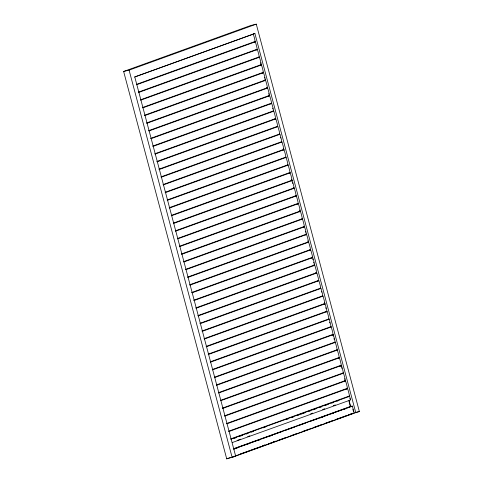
<?xml version="1.0" encoding="UTF-8"?>
<svg xmlns="http://www.w3.org/2000/svg" width="483" height="483" viewBox="0 0 483 483"><rect width="100%" height="100%" fill="white"/><g stroke="black" fill="none" stroke-linecap="round" stroke-linejoin="round"><path stroke-width="0.72" d="M286.92 165.452L287.904 164.788L287.735 163.465A51.741 46.223 70.1 0 0 286.081 157.422L285.169 157.796M322.71 295.85L322.596 294.479A51.741 46.223 70.1 0 0 320.935 288.436L320.609 288.333M254.299 42.142L255.133 41.411L254.927 40.161A51.741 46.223 70.1 0 0 253.267 34.118L253.189 34.051M256.165 49.852L257.185 49.115L256.974 47.865A51.741 46.223 70.1 0 0 255.32 41.828L254.197 42.275M258.212 57.562L259.238 56.819L259.027 55.575A51.741 46.223 70.1 0 0 257.373 49.532L256.244 49.978M260.265 65.265L261.285 64.529L261.074 63.279A51.741 46.223 70.1 0 0 259.419 57.242L258.296 57.688M262.317 72.975L263.338 72.233L263.126 70.983A51.741 46.223 70.1 0 0 261.472 64.945L260.349 65.392M264.364 80.679L265.39 79.943L265.179 78.693A51.741 46.223 70.1 0 0 263.525 72.655L262.396 73.102M267.341 87.773L267.226 86.397A51.741 46.223 70.1 0 0 265.572 80.359L265.197 80.287M269.393 95.483L269.279 94.107A51.741 46.223 70.1 0 0 267.624 88.063L267.25 87.991M270.516 103.803L271.543 103.06L271.331 101.81A51.741 46.223 70.1 0 0 269.671 95.773L269.303 95.7M272.569 111.507L273.589 110.77L273.378 109.52A51.741 46.223 70.1 0 0 271.724 103.477L270.601 103.923M274.622 119.21L275.642 118.474L275.431 117.224A51.741 46.223 70.1 0 0 273.776 111.187L272.654 111.633M277.598 126.304L277.483 124.934A51.741 46.223 70.1 0 0 275.823 118.89L274.7 119.337M279.645 134.014L279.53 132.638A51.741 46.223 70.1 0 0 277.876 126.6L277.502 126.528M281.698 141.718L281.583 140.348A51.741 46.223 70.1 0 0 279.929 134.304L279.554 134.232M283.123 149.941L283.841 149.301L283.63 148.052A51.741 46.223 70.1 0 0 281.975 142.014L281.601 141.942M285.175 157.651L285.894 157.005L285.682 155.755A51.741 46.223 70.1 0 0 284.028 149.718L283.123 150.092M287.904 164.788L169.189 207.708M288.973 173.162L289.993 172.419L289.782 171.169A51.741 46.223 70.1 0 0 288.128 165.132L287.222 165.506M291.207 180.859L292.046 180.129L291.835 178.879A51.741 46.223 70.1 0 0 290.18 172.836L289.275 173.21M293.38 188.479L294.099 187.833L293.887 186.583A51.741 46.223 70.1 0 0 292.227 180.545L291.321 180.92M295.312 196.273L296.145 195.543L295.934 194.293A51.741 46.223 70.1 0 0 294.28 188.249L293.374 188.624M297.359 203.983L298.198 203.246L297.987 201.997A51.741 46.223 70.1 0 0 296.333 195.959L295.427 196.327M299.225 211.693L300.245 210.95L300.04 209.707A51.741 46.223 70.1 0 0 298.379 203.663L297.389 204.08M301.277 219.397L302.298 218.66L302.086 217.41A51.741 46.223 70.1 0 0 300.432 211.373L299.436 211.789M303.324 227.107L304.35 226.364L304.139 225.12A51.741 46.223 70.1 0 0 302.485 219.077L301.356 219.524M305.377 234.81L306.397 234.074L306.186 232.824A51.741 46.223 70.1 0 0 304.531 226.787L303.409 227.233M307.43 242.52L308.45 241.778L308.239 240.528A51.741 46.223 70.1 0 0 306.584 234.49L305.461 234.937M309.476 250.224L310.503 249.488L310.291 248.238A51.741 46.223 70.1 0 0 308.637 242.194L307.508 242.647M311.529 257.934L312.549 257.191L312.338 255.942A51.741 46.223 70.1 0 0 310.684 249.904L309.561 250.351M313.582 265.638L314.602 264.901L314.391 263.652A51.741 46.223 70.1 0 0 312.736 257.608L311.613 258.055M315.628 273.348L316.655 272.605L316.443 271.355A51.741 46.223 70.1 0 0 314.783 265.318L313.66 265.765M318.605 280.436L318.49 279.065A51.741 46.223 70.1 0 0 316.836 273.022L316.462 272.949M320.658 288.146L320.543 286.769A51.741 46.223 70.1 0 0 318.889 280.732L318.514 280.659M322.765 295.795L204.049 338.722M323.833 304.169L324.854 303.433L324.642 302.183A51.741 46.223 70.1 0 0 322.988 296.145L322.662 296.037M325.88 311.879L326.906 311.137L326.695 309.887A51.741 46.223 70.1 0 0 325.041 303.849L323.912 304.296M327.933 319.583L328.953 318.846L328.742 317.597A51.741 46.223 70.1 0 0 327.088 311.559L325.965 312.006M330.909 326.677L330.795 325.3A51.741 46.223 70.1 0 0 329.14 319.263L328.017 319.71M332.962 334.387L332.847 333.01A51.741 46.223 70.1 0 0 331.193 326.967L330.819 326.894M334.387 342.61L335.105 341.964L334.894 340.714A51.741 46.223 70.1 0 0 333.24 334.677L332.334 335.051M336.44 350.314L337.158 349.674L336.947 348.424A51.741 46.223 70.1 0 0 335.293 342.381L334.387 342.755M338.372 358.114L339.211 357.378L339 356.128A51.741 46.223 70.1 0 0 337.339 350.09L336.434 350.459M340.237 365.824L341.258 365.082L341.046 363.838A51.741 46.223 70.1 0 0 339.392 357.794L338.486 358.169M342.29 373.528L343.31 372.791L343.099 371.542A51.741 46.223 70.1 0 0 341.445 365.504L340.539 365.873M344.524 381.232L345.357 380.495L345.152 379.252A51.741 46.223 70.1 0 0 343.491 373.208L342.586 373.582M346.577 388.942L347.41 388.205L347.199 386.955A51.741 46.223 70.1 0 0 345.544 380.918L344.548 381.329M348.442 396.652L349.463 395.909L349.251 394.659A51.741 46.223 70.1 0 0 347.597 388.622L346.468 389.069M257.089 49.242L138.428 92.108M306.307 234.201L187.645 277.067M341.161 365.208L222.5 408.081M254.185 41.713L254.74 41.242M260.337 64.837L260.892 64.36M262.39 72.541L262.945 72.07M264.436 80.244L264.992 79.773M266.489 87.954L267.045 87.477M269.097 95.187L268.3 95.556M293.145 188.141L293.7 187.664M295.198 195.844L295.753 195.374M303.396 226.672L303.952 226.201M305.449 234.382L306.005 233.905M311.601 257.499L312.157 257.022M313.654 265.203L314.21 264.732M315.701 272.913L316.256 272.436M344.409 380.803L344.965 380.332M346.462 388.513L347.017 388.036M266.719 88.292L266.417 88.389M268.771 95.996L268.47 96.093M276.97 126.824L276.668 126.92M317.983 280.955L317.681 281.052M320.036 288.659L319.734 288.756M355.826 412.814L254.897 33.496L134.769 76.936L235.698 456.248L226.714 458.85L123.636 71.466L250.834 25.472L256.286 24.15L359.364 411.534L351.063 413.973M123.636 71.466L129.088 70.138L256.286 24.15M134.552 77.045L253.267 34.118M136.381 84.404L255.096 41.478M136.604 84.748L255.32 41.828M138.651 92.458L257.373 49.532M140.481 99.818L259.196 56.891M140.704 100.162L259.419 57.242M142.533 107.522L261.249 64.601M142.751 107.872L261.472 64.945M144.58 115.232L263.301 72.305M144.803 115.576L263.525 72.655M146.633 122.936L265.348 80.015M146.856 123.286L265.572 80.359M148.679 130.645L267.401 87.719M148.903 130.99L267.624 88.063M150.732 138.349L269.454 95.429M150.956 138.699L269.671 95.773M152.785 146.059L271.5 103.133M153.008 146.403L271.724 103.477M154.832 153.763L273.553 110.836M155.055 154.107L273.776 111.187M156.884 161.473L275.6 118.546M157.108 161.817L275.823 118.89M158.937 169.177L277.653 126.25M159.161 169.521L277.876 126.6M160.984 176.881L279.705 133.96M161.207 177.231L279.929 134.304M163.037 184.591L281.752 141.664M163.26 184.935L281.975 142.014M165.089 192.294L283.805 149.374M165.307 192.645L284.028 149.718M167.136 200.004L285.858 157.078M167.359 200.348L286.081 157.422M169.412 208.058L288.128 165.132M171.236 215.418L289.957 172.491M171.459 215.762L290.18 172.836M173.288 223.122L292.01 180.201M173.512 223.466L292.227 180.545M175.341 230.832L294.056 187.905M175.564 231.176L294.28 188.249M177.388 238.536L296.109 195.609M177.611 238.88L296.333 195.959M179.441 246.245L298.156 203.319M179.664 246.59L298.379 203.663M181.493 253.949L300.209 211.023M181.717 254.293L300.432 211.373M183.54 261.653L302.261 218.733M183.763 262.003L302.485 219.077M185.593 269.363L304.308 226.436M185.816 269.707L304.531 226.787M187.869 277.417L306.584 234.49M189.692 284.777L308.414 241.85M189.916 285.121L308.637 242.194M191.745 292.481L310.46 249.56M191.968 292.831L310.684 249.904M193.792 300.191L312.513 257.264M194.015 300.535L312.736 257.608M195.844 307.894L314.566 264.968M196.068 308.239L314.783 265.318M197.897 315.604L316.613 272.678M198.121 315.948L316.836 273.022M199.944 323.308L318.665 280.382M200.167 323.652L318.889 280.732M201.997 331.012L320.712 288.091M202.22 331.362L320.935 288.436M204.273 339.066L322.988 296.145M206.096 346.426L324.817 303.505M206.319 346.776L325.041 303.849M208.149 354.136L326.864 311.209M208.372 354.48L327.088 311.559M210.202 361.839L328.917 318.919M210.425 362.19L329.14 319.263M212.248 369.549L330.97 326.623M212.472 369.893L331.193 326.967M214.301 377.253L333.016 334.333M214.524 377.597L333.24 334.677M216.348 384.963L335.069 342.036M216.571 385.307L335.293 342.381M218.401 392.667L337.122 349.74M218.624 393.011L337.339 350.09M220.453 400.377L339.169 357.45M220.677 400.721L339.392 357.794M222.723 408.425L341.445 365.504M224.553 415.785L343.268 372.864M224.776 416.135L343.491 373.208M226.605 423.494L345.321 380.568M226.829 423.839L345.544 380.918M228.652 431.198L347.374 388.278M228.876 431.548L347.597 388.622M230.705 438.908L349.42 395.982M230.85 439.186L349.644 396.326L350.592 399.954L232.432 442.5M239.296 436.511L242.828 435.231M251.311 432.164L253.43 431.397M263.326 427.823L265.445 427.057M291.587 417.602L293.712 416.835M300.776 414.281L305.721 412.494M312.791 409.934L316.323 408.66M324.805 405.593L328.337 404.313M336.814 401.252L338.933 400.485M234.11 438.437L236.229 437.67M246.119 434.096L248.238 433.329M286.304 419.552L288.423 418.785M296.906 415.724L299.025 414.957M308.915 411.377L311.04 410.61M319.613 407.525L321.732 406.758M331.628 403.178L333.747 402.411M237.117 440.442L240.649 439.162M247.719 436.608L249.838 435.841M310.605 413.871L312.73 413.104M322.62 409.524L324.739 408.757M333.222 405.69L335.341 404.923M233.337 448.81L350.64 406.396L352.367 406.143L354.244 413.2L234.823 456.381M233.591 448.973L352.312 406.052M234.134 448.882L248.268 443.774M249.681 443.261L260.277 439.433M261.689 438.92L272.291 435.086M273.704 434.579L282.893 431.253M285.719 430.232L294.902 426.912M297.733 425.891L305.504 423.078M310.448 421.291L317.518 418.737M321.05 417.457L328.12 414.903M330.239 414.136L333.771 412.856M335.184 412.349L345.786 408.515M347.199 408.002L350.73 406.728M234.104 449.057L237.636 447.783M246.119 444.716L248.238 443.949M258.133 440.369L260.252 439.608M270.148 436.028L272.267 435.261M319.613 418.145L323.145 416.865M331.622 413.798L333.741 413.031M343.636 409.457L345.756 408.69M262.728 445.724L264.847 444.958M273.33 441.891L275.449 441.124M226.714 458.85L230.246 457.57M351.087 413.883L353.206 413.116M240.087 454.074L249.276 450.754M250.689 450.241L261.285 446.407M262.704 445.9L264.823 445.133M268.355 443.853L274.006 441.812M278.957 440.025L285.314 437.725M290.965 435.678L297.329 433.378M302.98 431.337L309.337 429.037M313.582 427.503L321.352 424.69M325.59 423.156L333.367 420.349M336.192 419.329L346.794 415.495M348.207 414.982L351.739 413.708M232.836 456.858L234.955 456.091M236.368 455.584L352.264 413.677M253.539 33.828L254.897 33.496M348.521 396.778L349.565 396.259M355.953 412.361L359.364 411.534M232.794 456.954L235.698 456.248M339.917 366.337L340.316 366.331M352.892 409.3L353.471 411.486M349.034 400.341L350.64 406.396M348.992 401.391L350.145 405.726M129.088 70.138L232.166 457.528M321.394 291.364A34.42 30.749 70.1 0 1 321.6 292.149M292.469 182.689A34.42 30.749 70.1 0 1 292.686 183.474M312.736 258.979A34.42 30.749 70.1 0 1 312.972 259.757M313.66 262.299A28.787 25.714 70.1 0 1 313.865 263.108M341.191 366.096A34.42 30.749 70.1 0 1 341.445 366.869M341.68 367.648A34.42 30.749 70.1 0 1 341.898 368.432M332.992 335.268A34.42 30.749 70.1 0 1 333.24 336.041M333.94 338.565A28.787 25.714 70.1 0 1 334.164 339.368M299.689 209.972A28.787 25.714 70.1 0 1 299.852 210.787M329.599 322.191A34.42 30.749 70.1 0 1 329.798 322.976M324.298 302.449A28.787 25.714 70.1 0 1 324.461 303.264M325.741 307.737A28.787 25.714 70.1 0 1 325.965 308.54M305.455 231.472A28.787 25.714 70.1 0 1 305.661 232.281M349.885 398.475A34.42 30.749 70.1 0 1 350.103 399.254M307.894 240.8A28.787 25.714 70.1 0 1 308.057 241.609M344.62 378.702A28.787 25.714 70.1 0 1 344.802 379.517M272.647 108.168A28.787 25.714 70.1 0 1 272.853 108.977M268.753 93.563A28.787 25.714 70.1 0 1 268.934 94.372M283.286 148.317A28.787 25.714 70.1 0 1 283.449 149.132M291.49 179.145A28.787 25.714 70.1 0 1 291.654 179.96M264.449 77.34A28.787 25.714 70.1 0 1 264.648 78.149M260.548 62.736A28.787 25.714 70.1 0 1 260.729 63.545M280.382 137.232A34.42 30.749 70.1 0 1 280.587 138.017"/></g></svg>
